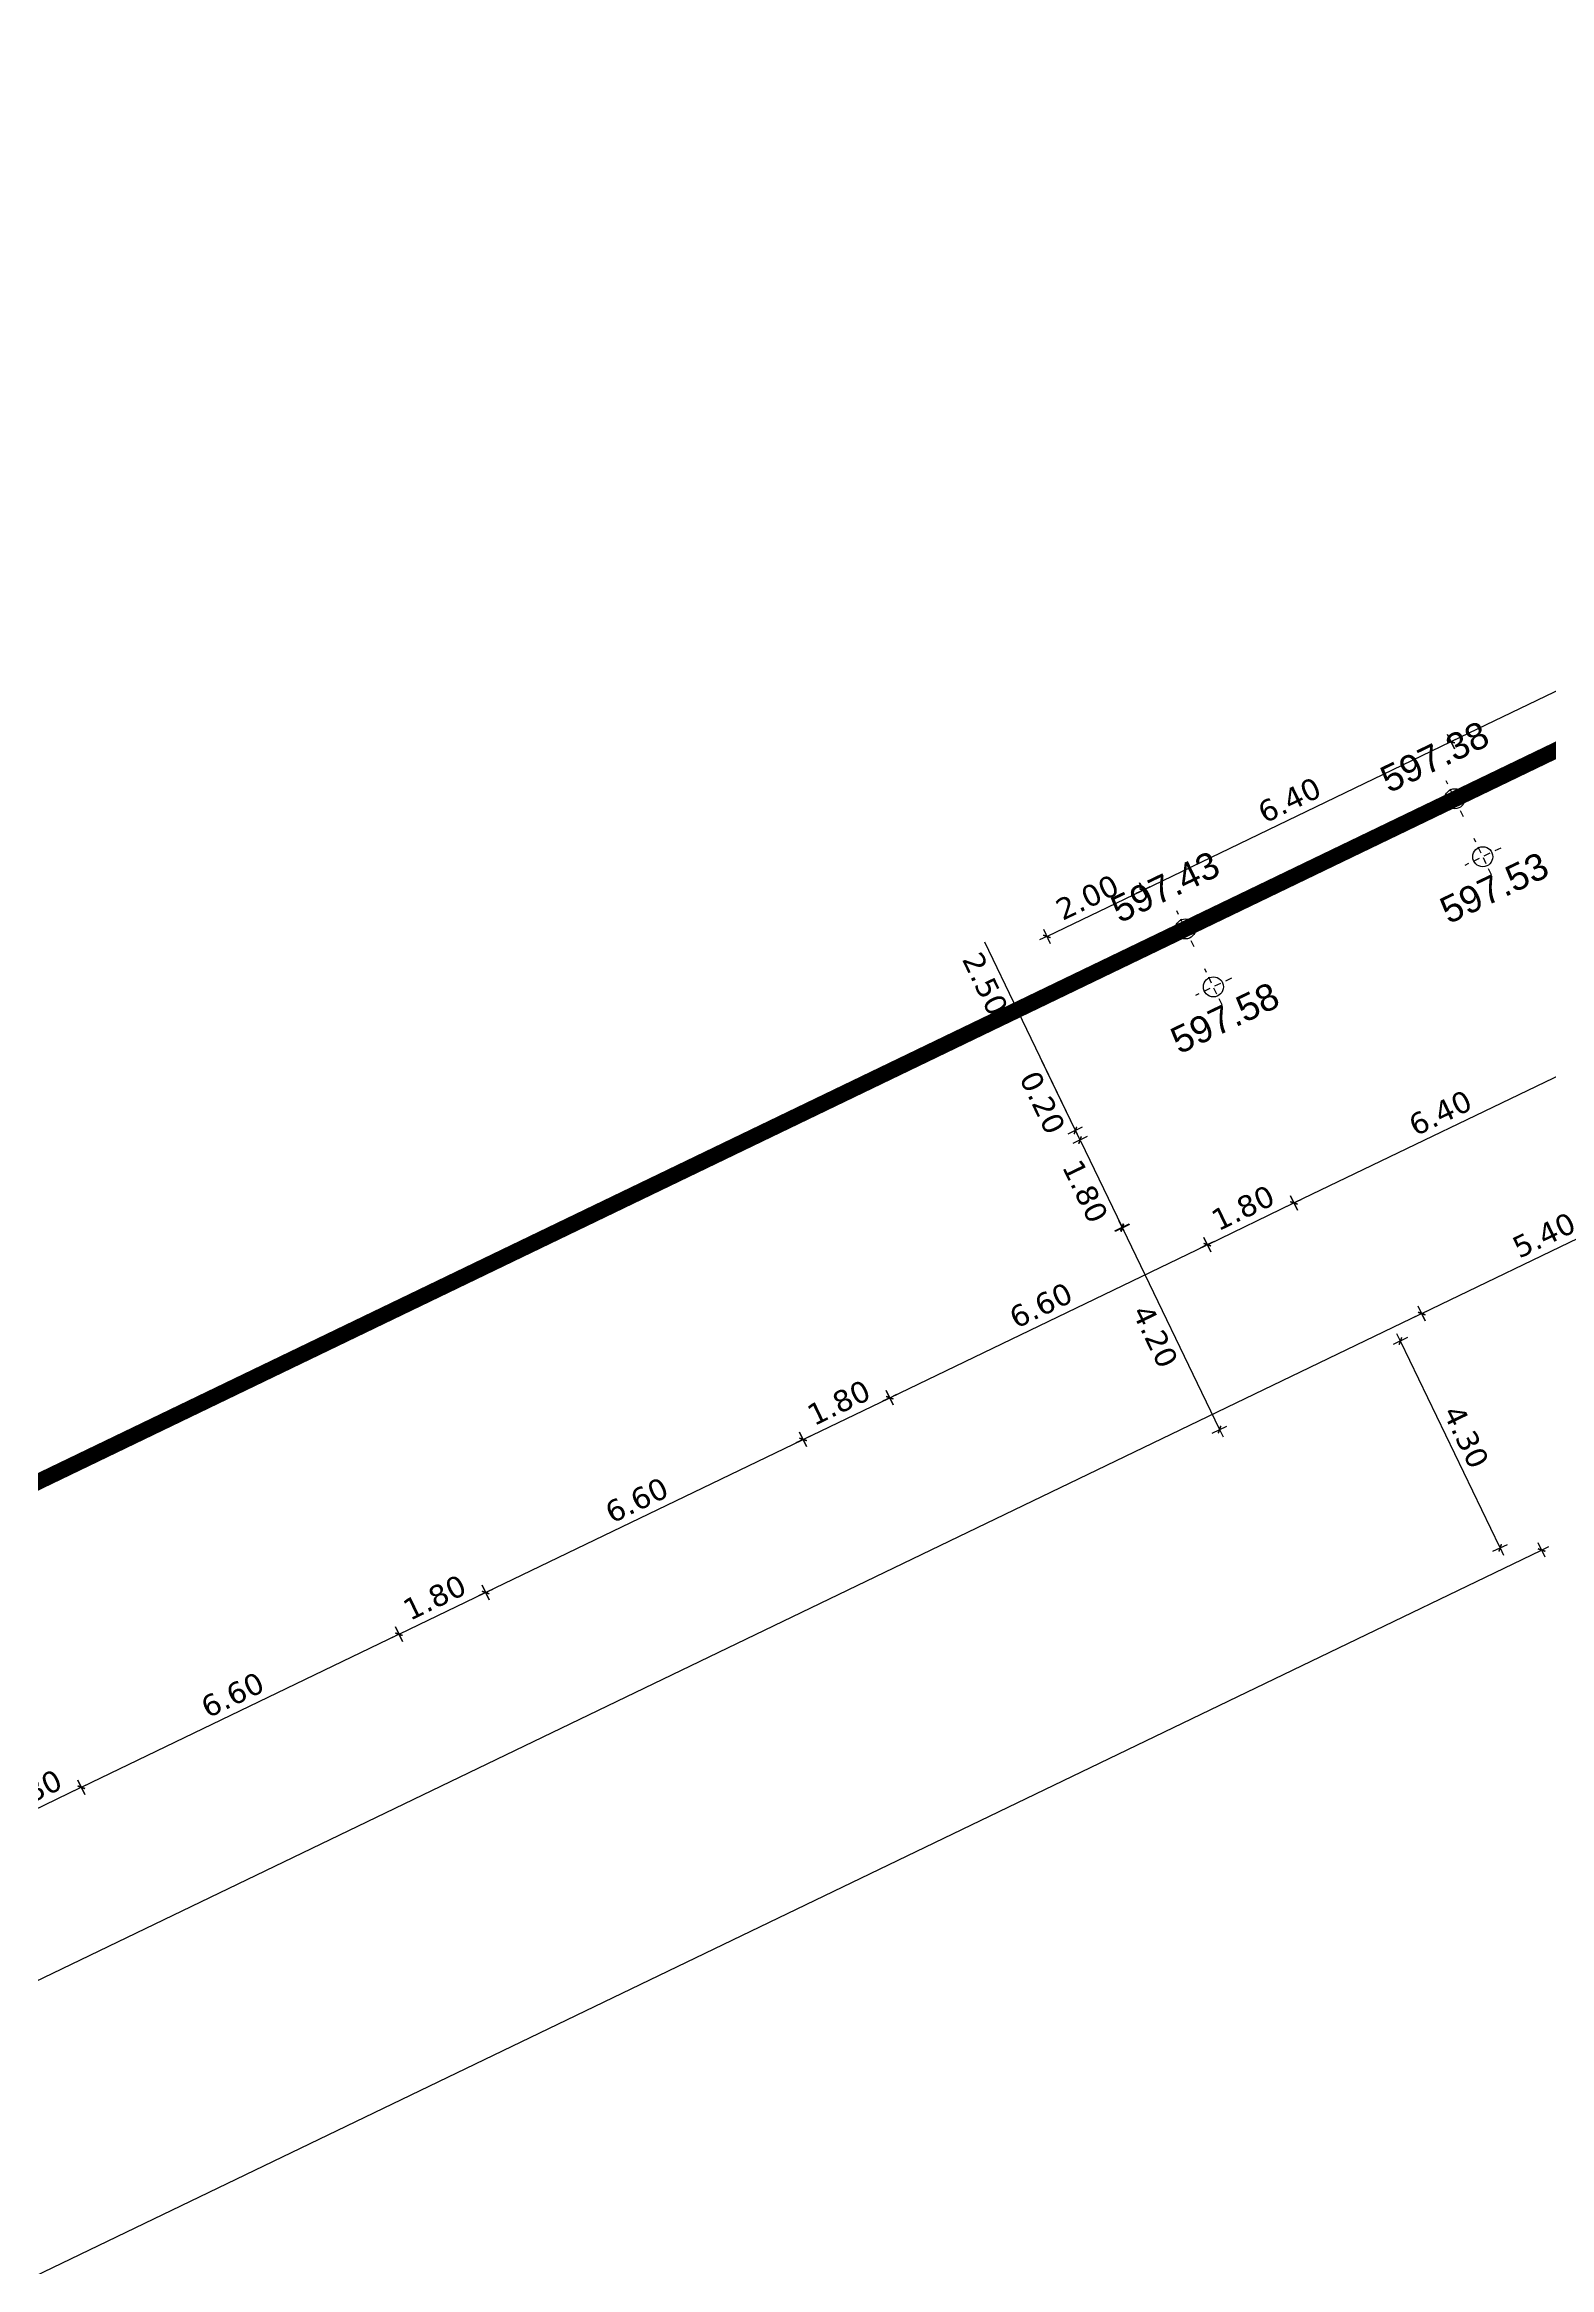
# Model space of a CAD drawing. Header units: metres. Extents: x 679716 to 681053, y 2749449 to 2750332.
# Drawn here: x 680267.41 to 680295.59, y 2750052.26 to 2750093.89 of the extents above; entities that cross this region are included whole.
import ezdxf
from ezdxf.enums import TextEntityAlignment as Align

# ---------------------------------------------------------------- set-up
doc = ezdxf.new("R2010")
doc.units = ezdxf.units.M
doc.linetypes.add('DASHEDX2', pattern=[1.5, 1, -0.5])
for name, color, linetype in [('01-TX-Length Dimensions 250', 80, 'Continuous'), ('01-TX-Level Main Dimensions 250', 152, 'Continuous'), ('01-TX-Level Secondary Dimensions 250', 10, 'Continuous'), ('01-TX-Secondary Dimensions 1000', 152, 'Continuous')]:
    doc.layers.add(name, color=color, linetype=linetype)
doc.layers.add('02-L-Guideline Axis', color=34, linetype='DASHEDX2', lineweight=50, true_color=0xa55200)
doc.styles.add('E100', font='verdana.ttf', dxfattribs={"height": 0.4})
doc.styles.add('E500', font='verdana.ttf', dxfattribs={"height": 1.25})
doc.styles.get("Standard").update_dxf_attribs({"font": 'arial.ttf'})
doc.dimstyles.new('E1000', dxfattribs={"dimscale": 0.03, "dimtxt": 1.25, "dimasz": 1, "dimexe": 0.1, "dimexo": 1, "dimgap": 8, "dimtad": 1, "dimzin": 0, "dimdsep": 46, "dimtxsty": 'E500', "dimblk1": 'LINCOT500', "dimblk2": 'LINCOT500', "dimsah": 1, "dimcen": 0.1, "dimdle": 0.1, "dimse1": 1, "dimse2": 1, "dimclrt": 256, "dimazin": 0, "dimtfac": 0.015385, "dimtofl": 0, "dimtmove": 0, "dimatfit": 3, "dimldrblk": 'LINCOT500', "dimfxl": 1, "dimtolj": 1, "dimtzin": 0, "dimarcsym": 0})
doc.dimstyles.new('E250', dxfattribs={"dimscale": 0.03, "dimtxt": 0.4, "dimasz": 0.5, "dimexe": 0.1, "dimexo": 1, "dimgap": 4, "dimtad": 1, "dimzin": 0, "dimdsep": 46, "dimtxsty": 'E100', "dimblk1": 'LINCOT200', "dimblk2": 'LINCOT200', "dimsah": 1, "dimcen": 0.1, "dimdle": 0.1, "dimse1": 1, "dimse2": 1, "dimclrt": 256, "dimadec": 0, "dimazin": 0, "dimtfac": 0.015385, "dimtofl": 0, "dimtmove": 0, "dimatfit": 3, "dimldrblk": 'LINCOT200', "dimfxl": 1, "dimtolj": 1, "dimtzin": 0, "dimarcsym": 0})

# ---------------------------------------------------------------- blocks, each defined once
blk = doc.blocks.new('LINCOT200')
for p, q in [((0, -10), (0, 10)), ((0, 0), (10, 0))]:
    blk.add_line(p, q)
at = {"const_width": 1.88}
blk.add_lwpolyline([(3.5, -3.5), (-3.5, 3.5)], dxfattribs=at)
blk = doc.blocks.new('*D24')
at = {"layer": '01-TX-Length Dimensions 250', "color": 0, "lineweight": -2, "transparency": 16777216}
blk.add_line((680225.917, 2750037.704), (680293.184, 2750070.117), dxfattribs=at)
at = {"layer": '01-TX-Length Dimensions 250', "color": 0, "lineweight": -2, "transparency": 16777216, "xscale": 0.015, "yscale": 0.015, "zscale": 0.015}
for p, rotation in [((680293.198, 2750070.124), 25.7274151576688), ((680225.903, 2750037.698), 205.7274151576688)]:
    blk.add_blockref('LINCOT200', p, dxfattribs=dict(at, rotation=rotation))
at = {"layer": '01-TX-Length Dimensions 250', "transparency": 16777216, "insert": (680259.408, 2750054.206), "char_height": 0.4, "attachment_point": 5, "rotation": 25.7274, "style": 'E100'}
blk.add_mtext('\\A1;74.70', dxfattribs=at)
blk = doc.blocks.new('*D192')
at = {"layer": '01-TX-Length Dimensions 250', "color": 0, "lineweight": -2, "transparency": 16777216}
blk.add_line((680281.924, 2750034.072), (680283.481, 2750029.966), dxfattribs=at)
at = {"layer": '01-TX-Length Dimensions 250', "color": 0, "lineweight": -2, "transparency": 16777216, "xscale": 0.015, "yscale": 0.015, "zscale": 0.015, "rotation": 290.762922228782}
blk.add_blockref('LINCOT200', (680283.486, 2750029.952), dxfattribs=at)
at = {"layer": '01-TX-Length Dimensions 250', "transparency": 16777216, "insert": (680282.67, 2750033.03), "char_height": 0.4, "attachment_point": 5, "rotation": 290.7629, "style": 'E100'}
blk.add_mtext('\\A1;R317.25', dxfattribs=at)
blk = doc.blocks.new('*D210')
at = {"layer": '01-TX-Length Dimensions 250', "color": 0, "lineweight": -2, "transparency": 16777216}
blk.add_line((680230.197, 2750034.249), (680295.43, 2750065.689), dxfattribs=at)
at = {"layer": '01-TX-Length Dimensions 250', "color": 0, "lineweight": -2, "transparency": 16777216, "xscale": 0.015, "yscale": 0.015, "zscale": 0.015}
for p, rotation in [((680295.443, 2750065.695), 25.73197732814081), ((680230.183, 2750034.243), 205.7319773281408)]:
    blk.add_blockref('LINCOT200', p, dxfattribs=dict(at, rotation=rotation))
at = {"layer": '01-TX-Length Dimensions 250', "transparency": 16777216, "insert": (680262.673, 2750050.261), "char_height": 0.4, "attachment_point": 5, "rotation": 25.732, "style": 'E100'}
blk.add_mtext('\\A1;72.44', dxfattribs=at)
blk = doc.blocks.new('*D309')
at = {"layer": '01-TX-Length Dimensions 250', "color": 0, "lineweight": -2, "transparency": 16777216}
for p, q in [((680170.729, 2750327.288), (680170.735, 2750327.288)), ((680170.732, 2750327.285), (680170.732, 2750327.291)), ((680287.017, 2750014.816), (680286.147, 2750017.155))]:
    blk.add_line(p, q, dxfattribs=at)
at = {"layer": '01-TX-Length Dimensions 250', "color": 0, "lineweight": -2, "transparency": 16777216, "xscale": 0.015, "yscale": 0.015, "zscale": 0.015, "rotation": 110.412570042804}
blk.add_blockref('LINCOT200', (680286.141, 2750017.169), dxfattribs=at)
at = {"layer": '01-TX-Length Dimensions 250', "transparency": 16777216, "insert": (680286.892, 2750016.093), "char_height": 0.4, "attachment_point": 5, "rotation": 290.4126, "style": 'E100'}
blk.add_mtext('\\A1;R330.90', dxfattribs=at)
blk = doc.blocks.new('*D310')
at = {"layer": '01-TX-Length Dimensions 250', "color": 0, "lineweight": -2, "transparency": 16777216}
for p, q in [((680183.203, 2750299.138), (680183.209, 2750299.138)), ((680183.206, 2750299.135), (680183.206, 2750299.141)), ((680307.468, 2750023.233), (680306.452, 2750025.489))]:
    blk.add_line(p, q, dxfattribs=at)
at = {"layer": '01-TX-Length Dimensions 250', "color": 0, "lineweight": -2, "transparency": 16777216, "xscale": 0.015, "yscale": 0.015, "zscale": 0.015, "rotation": 114.2457025002518}
blk.add_blockref('LINCOT200', (680306.445, 2750025.503), dxfattribs=at)
at = {"layer": '01-TX-Length Dimensions 250', "transparency": 16777216, "insert": (680307.262, 2750024.489), "char_height": 0.4, "attachment_point": 5, "rotation": 294.2457, "style": 'E100'}
blk.add_mtext('\\A1;R300.11', dxfattribs=at)
blk = doc.blocks.new('*D333')
at = {"layer": '01-TX-Length Dimensions 250', "color": 0, "lineweight": -2, "transparency": 16777216}
for p, q in [((680170.729, 2750327.288), (680170.735, 2750327.288)), ((680170.732, 2750327.285), (680170.732, 2750327.291)), ((680376.74, 2750065.139), (680375.197, 2750067.102))]:
    blk.add_line(p, q, dxfattribs=at)
at = {"layer": '01-TX-Length Dimensions 250', "color": 0, "lineweight": -2, "transparency": 16777216, "xscale": 0.015, "yscale": 0.015, "zscale": 0.015, "rotation": 128.1617571969173}
blk.add_blockref('LINCOT200', (680375.188, 2750067.114), dxfattribs=at)
at = {"layer": '01-TX-Length Dimensions 250', "transparency": 16777216, "insert": (680376.231, 2750066.317), "char_height": 0.4, "attachment_point": 5, "rotation": 308.1618, "style": 'E100'}
blk.add_mtext('\\A1;R330.90', dxfattribs=at)
blk = doc.blocks.new('*D334')
at = {"layer": '01-TX-Length Dimensions 250', "color": 0, "lineweight": -2, "transparency": 16777216}
for p, q in [((680210.447, 2750268.422), (680210.453, 2750268.422)), ((680210.45, 2750268.419), (680210.45, 2750268.425)), ((680361.435, 2750053.814), (680360.011, 2750055.838))]:
    blk.add_line(p, q, dxfattribs=at)
at = {"layer": '01-TX-Length Dimensions 250', "color": 0, "lineweight": -2, "transparency": 16777216, "xscale": 0.015, "yscale": 0.015, "zscale": 0.015, "rotation": 125.1276887758259}
blk.add_blockref('LINCOT200', (680360.002, 2750055.85), dxfattribs=at)
at = {"layer": '01-TX-Length Dimensions 250', "transparency": 16777216, "insert": (680360.996, 2750055.009), "char_height": 0.4, "attachment_point": 5, "rotation": 305.1277, "style": 'E100'}
blk.add_mtext('\\A1;R259.91', dxfattribs=at)
blk = doc.blocks.new('*D360')
at = {"layer": '01-TX-Length Dimensions 250', "color": 0, "lineweight": -2, "transparency": 16777216}
blk.add_line((680371.66, 2750071.5), (680373.521, 2750069.13), dxfattribs=at)
at = {"layer": '01-TX-Length Dimensions 250', "color": 0, "lineweight": -2, "transparency": 16777216, "xscale": 0.015, "yscale": 0.015, "zscale": 0.015, "rotation": 308.1505427591182}
blk.add_blockref('LINCOT200', (680373.531, 2750069.118), dxfattribs=at)
at = {"layer": '01-TX-Length Dimensions 250', "transparency": 16777216, "insert": (680372.685, 2750070.728), "char_height": 0.4, "attachment_point": 5, "rotation": 308.1505, "style": 'E100'}
blk.add_mtext('\\A1;R328.30', dxfattribs=at)
blk = doc.blocks.new('*D361')
at = {"layer": '01-TX-Length Dimensions 250', "color": 0, "lineweight": -2, "transparency": 16777216}
blk.add_line((680357.043, 2750060.616), (680358.764, 2750058.177), dxfattribs=at)
at = {"layer": '01-TX-Length Dimensions 250', "color": 0, "lineweight": -2, "transparency": 16777216, "xscale": 0.015, "yscale": 0.015, "zscale": 0.015, "rotation": 305.2065744539917}
blk.add_blockref('LINCOT200', (680358.773, 2750058.164), dxfattribs=at)
at = {"layer": '01-TX-Length Dimensions 250', "transparency": 16777216, "insert": (680358.026, 2750059.792), "char_height": 0.4, "attachment_point": 5, "rotation": 305.2066, "style": 'E100'}
blk.add_mtext('\\A1;R255.99', dxfattribs=at)
blk = doc.blocks.new('*D362')
at = {"layer": '01-TX-Length Dimensions 250', "color": 0, "lineweight": -2, "transparency": 16777216}
for p, q in [((680211.186, 2750267.327), (680211.192, 2750267.327)), ((680211.189, 2750267.324), (680211.189, 2750267.33)), ((680347.988, 2750047.068), (680346.257, 2750049.855))]:
    blk.add_line(p, q, dxfattribs=at)
at = {"layer": '01-TX-Length Dimensions 250', "color": 0, "lineweight": -2, "transparency": 16777216, "xscale": 0.015, "yscale": 0.015, "zscale": 0.015, "rotation": 121.8436875488071}
blk.add_blockref('LINCOT200', (680346.249, 2750049.867), dxfattribs=at)
at = {"layer": '01-TX-Length Dimensions 250', "transparency": 16777216, "insert": (680347.612, 2750048.295), "char_height": 0.4, "attachment_point": 5, "rotation": 301.8437, "style": 'E100'}
blk.add_mtext('\\A1;R255.99', dxfattribs=at)
blk = doc.blocks.new('*D363')
at = {"layer": '01-TX-Length Dimensions 250', "color": 0, "lineweight": -2, "transparency": 16777216}
for p, q in [((680183.203, 2750299.138), (680183.209, 2750299.138)), ((680183.206, 2750299.135), (680183.206, 2750299.141)), ((680322.491, 2750032.76), (680321.067, 2750035.483))]:
    blk.add_line(p, q, dxfattribs=at)
at = {"layer": '01-TX-Length Dimensions 250', "color": 0, "lineweight": -2, "transparency": 16777216, "xscale": 0.015, "yscale": 0.015, "zscale": 0.015, "rotation": 117.604307154286}
blk.add_blockref('LINCOT200', (680321.06, 2750035.497), dxfattribs=at)
at = {"layer": '01-TX-Length Dimensions 250', "transparency": 16777216, "insert": (680322.212, 2750034.002), "char_height": 0.4, "attachment_point": 5, "rotation": 297.6043, "style": 'E100'}
blk.add_mtext('\\A1;R297.51', dxfattribs=at)
blk = doc.blocks.new('*D364')
at = {"layer": '01-TX-Length Dimensions 250', "color": 0, "lineweight": -2, "transparency": 16777216}
blk.add_line((680303.839, 2750030.463), (680305.059, 2750027.746), dxfattribs=at)
at = {"layer": '01-TX-Length Dimensions 250', "color": 0, "lineweight": -2, "transparency": 16777216, "xscale": 0.015, "yscale": 0.015, "zscale": 0.015, "rotation": 294.1796110695619}
blk.add_blockref('LINCOT200', (680305.065, 2750027.733), dxfattribs=at)
at = {"layer": '01-TX-Length Dimensions 250', "transparency": 16777216, "insert": (680304.642, 2750029.475), "char_height": 0.4, "attachment_point": 5, "rotation": 294.1796, "style": 'E100'}
blk.add_mtext('\\A1;R297.51', dxfattribs=at)
blk = doc.blocks.new('*D365')
at = {"layer": '01-TX-Length Dimensions 250', "color": 0, "lineweight": -2, "transparency": 16777216}
blk.add_line((680284.176, 2750022.406), (680285.215, 2750019.615), dxfattribs=at)
at = {"layer": '01-TX-Length Dimensions 250', "color": 0, "lineweight": -2, "transparency": 16777216, "xscale": 0.015, "yscale": 0.015, "zscale": 0.015, "rotation": 290.4098433495028}
blk.add_blockref('LINCOT200', (680285.22, 2750019.601), dxfattribs=at)
at = {"layer": '01-TX-Length Dimensions 250', "transparency": 16777216, "insert": (680284.917, 2750021.358), "char_height": 0.4, "attachment_point": 5, "rotation": 290.4098, "style": 'E100'}
blk.add_mtext('\\A1;R328.30', dxfattribs=at)
blk = doc.blocks.new('*D373')
at = {"layer": '01-TX-Length Dimensions 250', "color": 0, "lineweight": -2, "transparency": 16777216}
blk.add_line((680293.211, 2750070.13), (680298.049, 2750072.462), dxfattribs=at)
at = {"layer": '01-TX-Length Dimensions 250', "color": 0, "lineweight": -2, "transparency": 16777216, "xscale": 0.015, "yscale": 0.015, "zscale": 0.015}
for p, rotation in [((680298.062, 2750072.468), 25.73408525037337), ((680293.198, 2750070.123), 205.7340852503734)]:
    blk.add_blockref('LINCOT200', p, dxfattribs=dict(at, rotation=rotation))
at = {"layer": '01-TX-Length Dimensions 250', "transparency": 16777216, "insert": (680295.488, 2750071.591), "char_height": 0.4, "attachment_point": 5, "rotation": 25.7341, "style": 'E100'}
blk.add_mtext('\\A1;5.40', dxfattribs=at)
blk = doc.blocks.new('*D374')
at = {"layer": '01-TX-Length Dimensions 250', "color": 0, "lineweight": -2, "transparency": 16777216}
blk.add_line((680294.66, 2750065.75), (680292.806, 2750069.594), dxfattribs=at)
at = {"layer": '01-TX-Length Dimensions 250', "color": 0, "lineweight": -2, "transparency": 16777216, "xscale": 0.015, "yscale": 0.015, "zscale": 0.015}
for p, rotation in [((680292.799, 2750069.608), 115.7432697432402), ((680294.666, 2750065.736), 295.7432697432403)]:
    blk.add_blockref('LINCOT200', p, dxfattribs=dict(at, rotation=rotation))
at = {"layer": '01-TX-Length Dimensions 250', "transparency": 16777216, "insert": (680294.028, 2750067.815), "char_height": 0.4, "attachment_point": 5, "rotation": 295.7433, "style": 'E100'}
blk.add_mtext('\\A1;4.30', dxfattribs=at)
blk = doc.blocks.new('*D412')
at = {"layer": '01-TX-Length Dimensions 250', "color": 0, "lineweight": -2, "transparency": 16777216}
blk.add_line((680471.329, 2750055.155), (680473.966, 2750053.599), dxfattribs=at)
at = {"layer": '01-TX-Length Dimensions 250', "color": 0, "lineweight": -2, "transparency": 16777216, "xscale": 0.015, "yscale": 0.015, "zscale": 0.015, "rotation": 329.4474120950774}
blk.add_blockref('LINCOT200', (680473.979, 2750053.591), dxfattribs=at)
at = {"layer": '01-TX-Length Dimensions 250', "transparency": 16777216, "insert": (680472.555, 2750054.813), "char_height": 0.4, "attachment_point": 5, "rotation": 329.4474, "style": 'E100'}
blk.add_mtext('\\A1;R493.31', dxfattribs=at)
blk = doc.blocks.new('*D794')
at = {"layer": '01-TX-Length Dimensions 250', "color": 0, "lineweight": -2, "transparency": 16777216}
blk.add_line((680286.193, 2750077.192), (680287.968, 2750078.047), dxfattribs=at)
at = {"layer": '01-TX-Length Dimensions 250', "color": 0, "lineweight": -2, "transparency": 16777216, "xscale": 0.015, "yscale": 0.015, "zscale": 0.015}
for p, rotation in [((680287.982, 2750078.054), 25.73365995811271), ((680286.18, 2750077.185), 205.7336599581127)]:
    blk.add_blockref('LINCOT200', p, dxfattribs=dict(at, rotation=rotation))
at = {"layer": '01-TX-Length Dimensions 250', "transparency": 16777216, "insert": (680286.938, 2750077.915), "char_height": 0.4, "attachment_point": 5, "rotation": 25.7337, "style": 'E100'}
blk.add_mtext('\\A1;2.00', dxfattribs=at)
blk = doc.blocks.new('*D795')
at = {"layer": '01-TX-Length Dimensions 250', "color": 0, "lineweight": -2, "transparency": 16777216}
blk.add_line((680293.76, 2750080.838), (680303.097, 2750085.338), dxfattribs=at)
at = {"layer": '01-TX-Length Dimensions 250', "color": 0, "lineweight": -2, "transparency": 16777216, "xscale": 0.015, "yscale": 0.015, "zscale": 0.015}
for p, rotation in [((680303.111, 2750085.345), 25.73365995811271), ((680293.747, 2750080.831), 205.7336599581127)]:
    blk.add_blockref('LINCOT200', p, dxfattribs=dict(at, rotation=rotation))
at = {"layer": '01-TX-Length Dimensions 250', "transparency": 16777216, "insert": (680298.286, 2750083.384), "char_height": 0.4, "attachment_point": 5, "rotation": 25.7337, "style": 'E100'}
blk.add_mtext('\\A1;10.40', dxfattribs=at)
blk = doc.blocks.new('*D992')
at = {"layer": '01-TX-Length Dimensions 250', "color": 0, "lineweight": -2, "transparency": 16777216}
blk.add_line((680287.996, 2750078.057), (680293.734, 2750080.826), dxfattribs=at)
at = {"layer": '01-TX-Length Dimensions 250', "color": 0, "lineweight": -2, "transparency": 16777216, "xscale": 0.015, "yscale": 0.015, "zscale": 0.015}
for p, rotation in [((680293.747, 2750080.833), 25.76299480636691), ((680287.983, 2750078.051), 205.7629948063669)]:
    blk.add_blockref('LINCOT200', p, dxfattribs=dict(at, rotation=rotation))
at = {"layer": '01-TX-Length Dimensions 250', "transparency": 16777216, "insert": (680290.722, 2750079.737), "char_height": 0.4, "attachment_point": 5, "rotation": 25.763, "style": 'E100'}
blk.add_mtext('\\A1;6.40', dxfattribs=at)
blk = doc.blocks.new('*D1142')
at = {"layer": '01-TX-Length Dimensions 250', "color": 0, "lineweight": -2, "transparency": 16777216}
blk.add_line((680266.497, 2750060.478), (680268.091, 2750061.247), dxfattribs=at)
at = {"layer": '01-TX-Length Dimensions 250', "color": 0, "lineweight": -2, "transparency": 16777216, "xscale": 0.015, "yscale": 0.015, "zscale": 0.015}
for p, rotation in [((680268.104, 2750061.253), 25.73367154937738), ((680266.483, 2750060.472), 205.7336715493774)]:
    blk.add_blockref('LINCOT200', p, dxfattribs=dict(at, rotation=rotation))
at = {"layer": '01-TX-Length Dimensions 250', "transparency": 16777216, "insert": (680267.151, 2750061.159), "char_height": 0.4, "attachment_point": 5, "rotation": 25.7337, "style": 'E100'}
blk.add_mtext('\\A1;1.80', dxfattribs=at)
blk = doc.blocks.new('*D1143')
at = {"layer": '01-TX-Length Dimensions 250', "color": 0, "lineweight": -2, "transparency": 16777216}
blk.add_line((680268.118, 2750061.26), (680274.036, 2750064.112), dxfattribs=at)
at = {"layer": '01-TX-Length Dimensions 250', "color": 0, "lineweight": -2, "transparency": 16777216, "xscale": 0.015, "yscale": 0.015, "zscale": 0.015}
for p, rotation in [((680274.05, 2750064.119), 25.73367154937738), ((680268.105, 2750061.253), 205.7336715493774)]:
    blk.add_blockref('LINCOT200', p, dxfattribs=dict(at, rotation=rotation))
at = {"layer": '01-TX-Length Dimensions 250', "transparency": 16777216, "insert": (680270.935, 2750062.982), "char_height": 0.4, "attachment_point": 5, "rotation": 25.7337, "style": 'E100'}
blk.add_mtext('\\A1;6.60', dxfattribs=at)
blk = doc.blocks.new('*D1144')
at = {"layer": '01-TX-Length Dimensions 250', "color": 0, "lineweight": -2, "transparency": 16777216}
blk.add_line((680274.064, 2750064.125), (680275.658, 2750064.894), dxfattribs=at)
at = {"layer": '01-TX-Length Dimensions 250', "color": 0, "lineweight": -2, "transparency": 16777216, "xscale": 0.015, "yscale": 0.015, "zscale": 0.015}
for p, rotation in [((680275.672, 2750064.9), 25.73367154937738), ((680274.05, 2750064.119), 205.7336715493774)]:
    blk.add_blockref('LINCOT200', p, dxfattribs=dict(at, rotation=rotation))
at = {"layer": '01-TX-Length Dimensions 250', "transparency": 16777216, "insert": (680274.718, 2750064.806), "char_height": 0.4, "attachment_point": 5, "rotation": 25.7337, "style": 'E100'}
blk.add_mtext('\\A1;1.80', dxfattribs=at)
blk = doc.blocks.new('*D1145')
at = {"layer": '01-TX-Length Dimensions 250', "color": 0, "lineweight": -2, "transparency": 16777216}
blk.add_line((680275.685, 2750064.907), (680281.603, 2750067.759), dxfattribs=at)
at = {"layer": '01-TX-Length Dimensions 250', "color": 0, "lineweight": -2, "transparency": 16777216, "xscale": 0.015, "yscale": 0.015, "zscale": 0.015}
for p, rotation in [((680281.617, 2750067.766), 25.73367154937738), ((680275.672, 2750064.9), 205.7336715493774)]:
    blk.add_blockref('LINCOT200', p, dxfattribs=dict(at, rotation=rotation))
at = {"layer": '01-TX-Length Dimensions 250', "transparency": 16777216, "insert": (680278.502, 2750066.629), "char_height": 0.4, "attachment_point": 5, "rotation": 25.7337, "style": 'E100'}
blk.add_mtext('\\A1;6.60', dxfattribs=at)
blk = doc.blocks.new('*D1146')
at = {"layer": '01-TX-Length Dimensions 250', "color": 0, "lineweight": -2, "transparency": 16777216}
blk.add_line((680281.631, 2750067.772), (680283.225, 2750068.541), dxfattribs=at)
at = {"layer": '01-TX-Length Dimensions 250', "color": 0, "lineweight": -2, "transparency": 16777216, "xscale": 0.015, "yscale": 0.015, "zscale": 0.015}
for p, rotation in [((680283.239, 2750068.547), 25.73367154937738), ((680281.617, 2750067.766), 205.7336715493774)]:
    blk.add_blockref('LINCOT200', p, dxfattribs=dict(at, rotation=rotation))
at = {"layer": '01-TX-Length Dimensions 250', "transparency": 16777216, "insert": (680282.285, 2750068.453), "char_height": 0.4, "attachment_point": 5, "rotation": 25.7337, "style": 'E100'}
blk.add_mtext('\\A1;1.80', dxfattribs=at)
blk = doc.blocks.new('*D1147')
at = {"layer": '01-TX-Length Dimensions 250', "color": 0, "lineweight": -2, "transparency": 16777216}
blk.add_line((680283.252, 2750068.554), (680289.171, 2750071.406), dxfattribs=at)
at = {"layer": '01-TX-Length Dimensions 250', "color": 0, "lineweight": -2, "transparency": 16777216, "xscale": 0.015, "yscale": 0.015, "zscale": 0.015}
for p, rotation in [((680289.184, 2750071.413), 25.73367154937738), ((680283.239, 2750068.547), 205.7336715493774)]:
    blk.add_blockref('LINCOT200', p, dxfattribs=dict(at, rotation=rotation))
at = {"layer": '01-TX-Length Dimensions 250', "transparency": 16777216, "insert": (680286.069, 2750070.276), "char_height": 0.4, "attachment_point": 5, "rotation": 25.7337, "style": 'E100'}
blk.add_mtext('\\A1;6.60', dxfattribs=at)
blk = doc.blocks.new('*D1148')
at = {"layer": '01-TX-Length Dimensions 250', "color": 0, "lineweight": -2, "transparency": 16777216}
blk.add_line((680289.198, 2750071.419), (680290.792, 2750072.188), dxfattribs=at)
at = {"layer": '01-TX-Length Dimensions 250', "color": 0, "lineweight": -2, "transparency": 16777216, "xscale": 0.015, "yscale": 0.015, "zscale": 0.015}
for p, rotation in [((680290.806, 2750072.194), 25.73367154937738), ((680289.184, 2750071.413), 205.7336715493774)]:
    blk.add_blockref('LINCOT200', p, dxfattribs=dict(at, rotation=rotation))
at = {"layer": '01-TX-Length Dimensions 250', "transparency": 16777216, "insert": (680289.852, 2750072.1), "char_height": 0.4, "attachment_point": 5, "rotation": 25.7337, "style": 'E100'}
blk.add_mtext('\\A1;1.80', dxfattribs=at)
blk = doc.blocks.new('*D1149')
at = {"layer": '01-TX-Length Dimensions 250', "color": 0, "lineweight": -2, "transparency": 16777216}
blk.add_line((680290.819, 2750072.201), (680296.557, 2750074.966), dxfattribs=at)
at = {"layer": '01-TX-Length Dimensions 250', "color": 0, "lineweight": -2, "transparency": 16777216, "xscale": 0.015, "yscale": 0.015, "zscale": 0.015}
for p, rotation in [((680296.571, 2750074.973), 25.73367154937738), ((680290.806, 2750072.194), 205.7336715493774)]:
    blk.add_blockref('LINCOT200', p, dxfattribs=dict(at, rotation=rotation))
at = {"layer": '01-TX-Length Dimensions 250', "transparency": 16777216, "insert": (680293.546, 2750073.879), "char_height": 0.4, "attachment_point": 5, "rotation": 25.7337, "style": 'E100'}
blk.add_mtext('\\A1;6.40', dxfattribs=at)
blk = doc.blocks.new('*D1217')
at = {"layer": '01-TX-Length Dimensions 250', "color": 0, "lineweight": -2, "transparency": 16777216}
for p, q in [((680285.634, 2750075.79), (680285.016, 2750077.074)), ((680286.707, 2750073.564), (680285.641, 2750075.777))]:
    blk.add_line(p, q, dxfattribs=at)
at = {"layer": '01-TX-Length Dimensions 250', "color": 0, "lineweight": -2, "transparency": 16777216, "xscale": 0.015, "yscale": 0.015, "zscale": 0.015}
for p, rotation in [((680285.634, 2750075.79), 115.7335360562132), ((680286.714, 2750073.551), 295.7335360562132)]:
    blk.add_blockref('LINCOT200', p, dxfattribs=dict(at, rotation=rotation))
at = {"layer": '01-TX-Length Dimensions 250', "transparency": 16777216, "insert": (680285.026, 2750076.296), "char_height": 0.4, "attachment_point": 5, "rotation": 295.7335, "style": 'E100'}
blk.add_mtext('\\A1;2.50', dxfattribs=at)
blk = doc.blocks.new('*D1218')
at = {"layer": '01-TX-Length Dimensions 250', "color": 0, "lineweight": -2, "transparency": 16777216}
for p, q in [((680286.707, 2750073.564), (680286.086, 2750074.854)), ((680286.807, 2750073.357), (680286.814, 2750073.344))]:
    blk.add_line(p, q, dxfattribs=at)
at = {"layer": '01-TX-Length Dimensions 250', "color": 0, "lineweight": -2, "transparency": 16777216, "xscale": 0.015, "yscale": 0.015, "zscale": 0.015}
for p, rotation in [((680286.714, 2750073.551), 295.7322981754956), ((680286.801, 2750073.371), 115.7322981754956)]:
    blk.add_blockref('LINCOT200', p, dxfattribs=dict(at, rotation=rotation))
at = {"layer": '01-TX-Length Dimensions 250', "transparency": 16777216, "insert": (680286.098, 2750074.073), "char_height": 0.4, "attachment_point": 5, "rotation": 295.7323, "style": 'E100'}
blk.add_mtext('\\A1;0.20', dxfattribs=at)
blk = doc.blocks.new('*D1219')
at = {"layer": '01-TX-Length Dimensions 250', "color": 0, "lineweight": -2, "transparency": 16777216}
blk.add_line((680286.807, 2750073.357), (680287.581, 2750071.751), dxfattribs=at)
at = {"layer": '01-TX-Length Dimensions 250', "color": 0, "lineweight": -2, "transparency": 16777216, "xscale": 0.015, "yscale": 0.015, "zscale": 0.015}
for p, rotation in [((680286.801, 2750073.371), 115.7336715493773), ((680287.588, 2750071.738), 295.7336715493774)]:
    blk.add_blockref('LINCOT200', p, dxfattribs=dict(at, rotation=rotation))
at = {"layer": '01-TX-Length Dimensions 250', "transparency": 16777216, "insert": (680286.898, 2750072.411), "char_height": 0.4, "attachment_point": 5, "rotation": 295.7337, "style": 'E100'}
blk.add_mtext('\\A1;1.80', dxfattribs=at)
blk = doc.blocks.new('*D1220')
at = {"layer": '01-TX-Length Dimensions 250', "color": 0, "lineweight": -2, "transparency": 16777216}
blk.add_line((680287.6, 2750071.712), (680289.406, 2750067.964), dxfattribs=at)
at = {"layer": '01-TX-Length Dimensions 250', "color": 0, "lineweight": -2, "transparency": 16777216, "xscale": 0.015, "yscale": 0.015, "zscale": 0.015}
for p, rotation in [((680287.594, 2750071.725), 115.7336715493773), ((680289.413, 2750067.951), 295.7336715493774)]:
    blk.add_blockref('LINCOT200', p, dxfattribs=dict(at, rotation=rotation))
at = {"layer": '01-TX-Length Dimensions 250', "transparency": 16777216, "insert": (680288.208, 2750069.696), "char_height": 0.4, "attachment_point": 5, "rotation": 295.7337, "style": 'E100'}
blk.add_mtext('\\A1;4.20', dxfattribs=at)
blk = doc.blocks.new('LINCOT500')
for p, q in [((0, -25), (0, 25)), ((0, 0), (25, 0))]:
    blk.add_line(p, q)
at = {"const_width": 4.69}
blk.add_lwpolyline([(8.8, -8.8), (-8.8, 8.8)], dxfattribs=at)
blk = doc.blocks.new('*D1657')
at = {"layer": '01-TX-Secondary Dimensions 1000', "color": 0, "lineweight": -2, "transparency": 16777216}
for p, q in [((680170.729, 2750327.287), (680170.735, 2750327.287)), ((680170.732, 2750327.284), (680170.732, 2750327.29)), ((680288.75, 2750009.994), (680286.13, 2750017.037))]:
    blk.add_line(p, q, dxfattribs=at)
at = {"layer": '01-TX-Secondary Dimensions 1000', "color": 0, "lineweight": -2, "transparency": 16777216, "xscale": 0.03, "yscale": 0.03, "zscale": 0.03, "rotation": 110.4027698334906}
blk.add_blockref('LINCOT500', (680286.12, 2750017.065), dxfattribs=at)
at = {"layer": '01-TX-Secondary Dimensions 1000', "transparency": 16777216, "insert": (680288.28, 2750013.812), "char_height": 1.25, "attachment_point": 5, "rotation": 290.4028, "style": 'E500'}
blk.add_mtext('\\A1;R330.99', dxfattribs=at)
blk = doc.blocks.new('*D1658')
at = {"layer": '01-TX-Secondary Dimensions 1000', "color": 0, "lineweight": -2, "transparency": 16777216}
for p, q in [((680183.203, 2750299.138), (680183.209, 2750299.138)), ((680183.206, 2750299.135), (680183.206, 2750299.141)), ((680325.488, 2750026.263), (680322.014, 2750032.926))]:
    blk.add_line(p, q, dxfattribs=at)
at = {"layer": '01-TX-Secondary Dimensions 1000', "color": 0, "lineweight": -2, "transparency": 16777216, "xscale": 0.03, "yscale": 0.03, "zscale": 0.03, "rotation": 117.5383884840078}
blk.add_blockref('LINCOT500', (680322, 2750032.953), dxfattribs=at)
at = {"layer": '01-TX-Secondary Dimensions 1000', "transparency": 16777216, "insert": (680324.548, 2750029.993), "char_height": 1.25, "attachment_point": 5, "rotation": 297.5384, "style": 'E500'}
blk.add_mtext('\\A1;R300.20', dxfattribs=at)
blk = doc.blocks.new('*D1659')
at = {"layer": '01-TX-Secondary Dimensions 1000', "color": 0, "lineweight": -2, "transparency": 16777216}
for p, q in [((680211.186, 2750267.327), (680211.192, 2750267.327)), ((680211.189, 2750267.324), (680211.189, 2750267.33)), ((680348.559, 2750039.27), (680344.676, 2750045.716))]:
    blk.add_line(p, q, dxfattribs=at)
at = {"layer": '01-TX-Secondary Dimensions 1000', "color": 0, "lineweight": -2, "transparency": 16777216, "xscale": 0.03, "yscale": 0.03, "zscale": 0.03, "rotation": 121.0625689202605}
blk.add_blockref('LINCOT500', (680344.66, 2750045.742), dxfattribs=at)
at = {"layer": '01-TX-Secondary Dimensions 1000', "transparency": 16777216, "insert": (680347.39, 2750042.941), "char_height": 1.25, "attachment_point": 5, "rotation": 301.0626, "style": 'E500'}
blk.add_mtext('\\A1;R258.68', dxfattribs=at)
blk = doc.blocks.new('*D1660')
at = {"layer": '01-TX-Secondary Dimensions 1000', "color": 0, "lineweight": -2, "transparency": 16777216}
for p, q in [((680166.647, 2750332.258), (680166.653, 2750332.258)), ((680166.65, 2750332.255), (680166.65, 2750332.261)), ((680377.655, 2750059.355), (680373.057, 2750065.301))]:
    blk.add_line(p, q, dxfattribs=at)
at = {"layer": '01-TX-Secondary Dimensions 1000', "color": 0, "lineweight": -2, "transparency": 16777216, "xscale": 0.03, "yscale": 0.03, "zscale": 0.03, "rotation": 127.7106521670464}
blk.add_blockref('LINCOT500', (680373.039, 2750065.325), dxfattribs=at)
at = {"layer": '01-TX-Secondary Dimensions 1000', "transparency": 16777216, "insert": (680376.07, 2750062.861), "char_height": 1.25, "attachment_point": 5, "rotation": 307.7107, "style": 'E500'}
blk.add_mtext('\\A1;R337.42', dxfattribs=at)
blk = doc.blocks.new('*D1725')
at = {"layer": '01-TX-Length Dimensions 250', "color": 0, "lineweight": -2, "transparency": 16777216}
blk.add_line((680478.837, 2750087.558), (680482.342, 2750085.792), dxfattribs=at)
at = {"layer": '01-TX-Length Dimensions 250', "color": 0, "lineweight": -2, "transparency": 16777216, "xscale": 0.015, "yscale": 0.015, "zscale": 0.015, "rotation": 333.2608279607117}
blk.add_blockref('LINCOT200', (680482.355, 2750085.785), dxfattribs=at)
at = {"layer": '01-TX-Length Dimensions 250', "transparency": 16777216, "insert": (680480.093, 2750087.293), "char_height": 0.4, "attachment_point": 5, "rotation": 333.2608, "style": 'E100'}
blk.add_mtext('\\A1;R486.80', dxfattribs=at)
blk = doc.blocks.new('Cotes Altimetriques')
at = {"linetype": 'DASHEDX2', "ltscale": 0.5}
for points in [[(1.5, 0), (-1.5, 0)], [(0, -1.5), (0, 1.5)]]:
    blk.add_lwpolyline(points, dxfattribs=at)
blk.add_circle((0, 0), 0.75)
at = {"ltscale": 0.3}
blk.add_attdef('COTES', text='', height=2, dxfattribs=at).set_placement((0, 3.5), align=Align.MIDDLE)
blk = doc.blocks.new('*U1762')
at = {"linetype": 'DASHEDX2', "ltscale": 0.5}
for points in [[(1.5, 0), (-1.5, 0)], [(0, -1.5), (0, 1.5)]]:
    blk.add_lwpolyline(points, dxfattribs=at)
blk.add_circle((0, 0), 0.75)
at = {"ltscale": 0.3}
blk.add_attdef('COTES', text='', height=2, dxfattribs=at).set_placement((-0.24, -2.46), align=Align.MIDDLE)

msp = doc.modelspace()

# ---------------------------------------------------------------- linework, layer by layer
at = {"layer": '02-L-Guideline Axis', "const_width": 0.3}
msp.add_lwpolyline([(679989.503, 2749933.08), (680528.199, 2750192.726)], dxfattribs=at)

# ---------------------------------------------------------------- block references
at = {"layer": '01-TX-Level Main Dimensions 250', "ltscale": 0.3, "xscale": 0.25, "yscale": 0.25, "zscale": 0.25, "rotation": 25.73366104797413}
for p, values in [((680293.818, 2750079.762), {'COTES': '597.38'}), ((680288.775, 2750077.326), {'COTES': '597.43'})]:
    msp.add_blockref('Cotes Altimetriques', p, dxfattribs=at).add_auto_attribs(values)
at = {"layer": '01-TX-Level Secondary Dimensions 250', "ltscale": 0.3, "xscale": 0.25, "yscale": 0.25, "zscale": 0.25, "rotation": 25.73366104797413}
for p, values in [((680294.341, 2750078.677), {'COTES': '597.53'}), ((680289.298, 2750076.24), {'COTES': '597.58'})]:
    msp.add_blockref('*U1762', p, dxfattribs=at).add_auto_attribs(values)

# ---------------------------------------------------------------- dimensions: what is measured, and where the dimension line sits
at = {"layer": '01-TX-Length Dimensions 250'}
for center, mpoint, picture, middle in [((680170.732, 2750327.288), (680286.141, 2750017.169), '*D309', (680286.892, 2750016.093)), ((680170.732, 2750327.288), (680375.188, 2750067.114), '*D333', (680376.231, 2750066.317)), ((680183.206, 2750299.138), (680306.445, 2750025.503), '*D310', (680307.262, 2750024.489)), ((680210.45, 2750268.422), (680360.002, 2750055.85), '*D334', (680360.996, 2750055.009))]:
    dim = msp.add_radius_dim(center=center, mpoint=mpoint, dimstyle='E250', dxfattribs=at)
    dim.commit()
    dim.dimension.update_dxf_attribs({"geometry": picture, "text_midpoint": middle})
for center, mpoint, picture, middle in [((680170.732, 2750327.288), (680373.531, 2750069.118), '*D360', (680372.426, 2750070.525)), ((680170.732, 2750327.287), (680285.22, 2750019.601), '*D365', (680284.609, 2750021.243)), ((680171.022, 2750326.594), (680283.486, 2750029.952), '*D192', (680282.363, 2750032.914)), ((680047.614, 2750304.81), (680482.355, 2750085.785), '*D1725', (680479.945, 2750086.999)), ((680049.158, 2750304.355), (680473.979, 2750053.591), '*D412', (680472.388, 2750054.53)), ((680183.206, 2750299.138), (680321.06, 2750035.497), '*D363', (680321.921, 2750033.85)), ((680183.206, 2750299.138), (680305.065, 2750027.733), '*D364', (680304.343, 2750029.341)), ((680211.189, 2750267.327), (680346.249, 2750049.867), '*D362', (680347.334, 2750048.122)), ((680211.189, 2750267.327), (680358.773, 2750058.164), '*D361', (680357.758, 2750059.603))]:
    dim = msp.add_radius_dim(center=center, mpoint=mpoint, dimstyle='E250', dxfattribs=at)
    dim.commit()
    dim.dimension.update_dxf_attribs({"geometry": picture, "text_midpoint": middle, "dimtype": 164})
for base, p1, p2, angle, text, picture, middle in [((680303.111, 2750085.345), (680294.181, 2750079.93), (680303.545, 2750084.443), 25.7337, '10.40', '*D795', (680298.286, 2750083.384)), ((680289.413, 2750067.951), (680288.762, 2750072.288), (680290.581, 2750068.514), 115.7337, '4.20', '*D1220', (680288.208, 2750069.696))]:
    dim = msp.add_linear_dim(base=base, p1=p1, p2=p2, angle=angle, text=text, dimstyle='E250', dxfattribs=at)
    dim.commit()
    dim.dimension.update_dxf_attribs({"geometry": picture, "text_midpoint": middle})
for p1, p2, distance, picture, middle in [((680288.416, 2750077.152), (680294.181, 2750079.934), 0.998, '*D992', (680290.722, 2750079.737)), ((680293.458, 2750069.583), (680298.323, 2750071.928), 0.599, '*D373', (680295.488, 2750071.591)), ((680226.164, 2750037.157), (680293.458, 2750069.583), 0.6, '*D24', (680259.408, 2750054.206)), ((680295.191, 2750065.99), (680293.324, 2750069.861), 0.583, '*D374', (680294.028, 2750067.815)), ((680230.021, 2750034.58), (680295.281, 2750066.033), -0.374, '*D210', (680262.673, 2750050.261))]:
    dim = msp.add_aligned_dim(p1=p1, p2=p2, distance=distance, dimstyle='E250', dxfattribs=at)
    dim.commit()
    dim.dimension.update_dxf_attribs({"geometry": picture, "text_midpoint": middle})
for base, p1, p2, angle, picture, middle, dimtype in [((680287.982, 2750078.054), (680286.614, 2750076.284), (680288.416, 2750077.152), 25.7337, '*D794', (680287.081, 2750077.62), 160), ((680286.801, 2750073.371), (680287.702, 2750074.027), (680287.789, 2750073.847), 295.7323, '*D1218', (680286.393, 2750074.216), 161)]:
    dim = msp.add_linear_dim(base=base, p1=p1, p2=p2, angle=angle, dimstyle='E250', dxfattribs=at)
    dim.commit()
    dim.dimension.update_dxf_attribs({"geometry": picture, "text_midpoint": middle, "dimtype": dimtype})
for base, p1, p2, angle, text, picture, middle, dimtype in [((680286.714, 2750073.551), (680286.623, 2750076.267), (680287.702, 2750074.027), 295.7335, '2.50', '*D1217', (680285.322, 2750076.439), 161), ((680287.588, 2750071.738), (680287.789, 2750073.847), (680288.756, 2750072.301), 115.7337, '1.80', '*D1219', (680287.194, 2750072.554), 160)]:
    dim = msp.add_linear_dim(base=base, p1=p1, p2=p2, angle=angle, text=text, dimstyle='E250', dxfattribs=at)
    dim.commit()
    dim.dimension.update_dxf_attribs({"geometry": picture, "text_midpoint": middle, "dimtype": dimtype})
for base, p1, p2, picture, middle in [((680296.571, 2750074.973), (680290.372, 2750073.093), (680296.134, 2750075.879), '*D1149', (680293.546, 2750073.879)), ((680290.806, 2750072.194), (680288.751, 2750072.312), (680290.372, 2750073.093), '*D1148', (680289.852, 2750072.1)), ((680289.184, 2750071.413), (680282.805, 2750069.446), (680288.751, 2750072.312), '*D1147', (680286.069, 2750070.276)), ((680283.239, 2750068.547), (680281.184, 2750068.665), (680282.805, 2750069.446), '*D1146', (680282.285, 2750068.453)), ((680281.617, 2750067.766), (680275.238, 2750065.799), (680281.184, 2750068.665), '*D1145', (680278.502, 2750066.629)), ((680275.672, 2750064.9), (680273.617, 2750065.018), (680275.238, 2750065.799), '*D1144', (680274.718, 2750064.806)), ((680274.05, 2750064.119), (680267.671, 2750062.152), (680273.617, 2750065.018), '*D1143', (680270.935, 2750062.982)), ((680268.104, 2750061.253), (680266.05, 2750061.371), (680267.671, 2750062.152), '*D1142', (680267.151, 2750061.159))]:
    dim = msp.add_linear_dim(base=base, p1=p1, p2=p2, angle=25.7337, dimstyle='E250', dxfattribs=at)
    dim.commit()
    dim.dimension.update_dxf_attribs({"geometry": picture, "text_midpoint": middle})
at = {"layer": '01-TX-Secondary Dimensions 1000'}
for center, mpoint, picture, middle in [((680166.65, 2750332.258), (680373.039, 2750065.325), '*D1660', (680376.07, 2750062.861)), ((680170.732, 2750327.287), (680286.12, 2750017.065), '*D1657', (680288.28, 2750013.812)), ((680183.206, 2750299.138), (680322, 2750032.953), '*D1658', (680324.548, 2750029.993)), ((680211.189, 2750267.327), (680344.66, 2750045.742), '*D1659', (680347.39, 2750042.941))]:
    dim = msp.add_radius_dim(center=center, mpoint=mpoint, dimstyle='E1000', dxfattribs=at)
    dim.commit()
    dim.dimension.update_dxf_attribs({"geometry": picture, "text_midpoint": middle})

doc.saveas('drawing.dxf')
